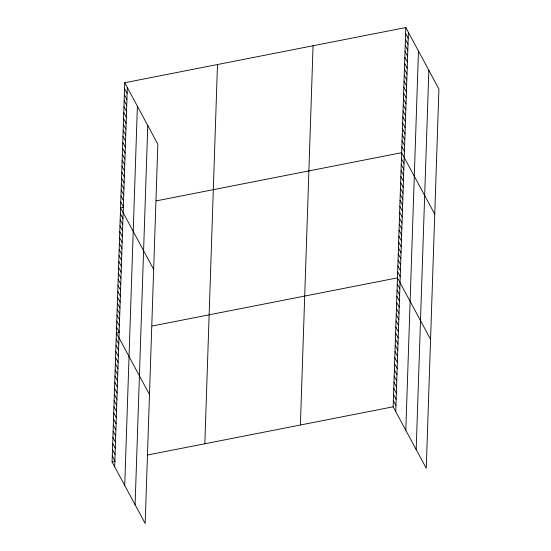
<?xml version="1.0" encoding="UTF-8"?>
<svg xmlns="http://www.w3.org/2000/svg" width="551" height="551" viewBox="0 0 551 551"><rect width="100%" height="100%" fill="white"/><g stroke="black" fill="none" stroke-linecap="round" stroke-linejoin="round"><path stroke-width="0.83" d="M124.74 82.726L157.841 144.204L145.182 523.45L112.08 461.972L124.74 82.726L405.818 27.55L438.92 89.028L426.26 468.274L393.159 406.796L405.818 27.55M114.656 466.766L127.322 87.519M124.733 485.472L137.392 106.226M135.105 504.744L147.771 125.497M204.834 443.769L217.493 64.522M300.405 425.007L313.064 45.761M395.735 411.583L408.401 32.337M405.812 430.29L418.471 51.043M416.184 449.568L428.85 70.321M123.734 207.259L120.559 207.879L153.66 269.356M156.236 200.874L401.638 152.703L434.739 214.174M119.553 332.411L116.385 333.031L149.486 394.509M152.062 326.027L397.464 277.856L430.565 339.326M112.08 461.972L115.249 461.352M147.758 454.968L393.159 406.796M405.619 33.508L408.201 38.301M405.419 39.472L408.002 44.259M405.219 45.43L407.802 50.217M405.026 51.388L407.602 56.174M404.827 57.345L407.403 62.139M404.627 63.31L407.203 68.097M404.427 69.268L407.003 74.054M404.227 75.225L406.803 80.019M404.028 81.183L406.61 85.977M403.828 87.148L406.411 91.934M403.628 93.105L406.211 97.892M403.428 99.063L406.011 103.857M403.236 105.027L405.812 109.814M403.036 110.985L405.612 115.772M402.836 116.943L405.412 121.73M402.636 122.901L405.212 127.694M402.437 128.865L405.013 133.652M402.237 134.823L404.82 139.61M402.037 140.78L404.62 145.574M401.837 146.738L404.42 151.532M401.445 158.66L404.021 163.447M401.245 164.618L403.821 169.412M401.045 170.583L403.621 175.37M400.846 176.54L403.422 181.327M400.646 182.498L403.222 187.285M400.446 188.456L403.029 193.249M400.246 194.42L402.829 199.207M400.047 200.378L402.629 205.165M399.854 206.336L402.43 211.129M399.654 212.3L402.23 217.087M399.454 218.258L402.03 223.045M399.255 224.216L401.831 229.002M399.055 230.173L401.631 234.967M398.855 236.138L401.438 240.925M398.655 242.096L401.238 246.882M398.456 248.053L401.038 252.847M398.256 254.011L400.839 258.805M398.063 259.976L400.639 264.762M397.863 265.933L400.439 270.72M397.664 271.891L400.24 276.685M397.257 283.992L399.84 288.779M397.051 290.136L399.633 294.923M396.851 296.273L399.427 301.06M396.644 302.416L399.22 307.203M396.438 308.553L399.014 313.34M396.231 314.697L398.814 319.484M396.031 320.834L398.607 325.62M395.825 326.97L398.401 331.764M395.618 333.114L398.194 337.901M395.411 339.251L397.994 344.044M395.212 345.394L397.788 350.181M395.005 351.531L397.581 356.325M394.798 357.675L397.374 362.462M394.592 363.812L397.175 368.605M394.385 369.955L396.968 374.742M394.185 376.092L396.761 380.886M393.979 382.236L396.555 387.022M393.772 388.372L396.355 393.166M393.566 394.516L396.148 399.303M393.366 400.653L395.942 405.446M124.54 88.69L127.123 93.477M124.34 94.648L126.923 99.435M124.14 100.606L126.723 105.399M123.947 106.563L126.523 111.357M123.748 112.528L126.324 117.315M123.548 118.486L126.124 123.272M123.348 124.443L125.924 129.237M123.148 130.408L125.724 135.195M122.949 136.366L125.532 141.152M122.749 142.323L125.332 147.11M122.549 148.281L125.132 153.075M122.35 154.246L124.932 159.032M122.157 160.203L124.733 164.99M121.957 166.161L124.533 170.955M121.757 172.119L124.333 176.912M121.557 178.083L124.133 182.87M121.358 184.041L123.934 188.828M121.158 189.999L123.741 194.792M120.958 195.963L123.541 200.75M120.759 201.921L123.341 206.708M120.366 213.836L122.942 218.63M120.166 219.801L122.742 224.588M119.966 225.758L122.542 230.545M119.767 231.716L122.343 236.51M119.567 237.674L122.143 242.468M119.367 243.638L121.95 248.425M119.168 249.596L121.75 254.383M118.968 255.554L121.551 260.347M118.775 261.518L121.351 266.305M118.575 267.476L121.151 272.263M118.375 273.434L120.951 278.221M118.176 279.391L120.752 284.185M117.976 285.356L120.552 290.143M117.776 291.314L120.352 296.101M117.577 297.271L120.159 302.065M117.377 303.236L119.96 308.023M117.177 309.194L119.76 313.98M116.984 315.151L119.56 319.938M116.784 321.109L119.36 325.903M116.585 327.074L119.161 331.86M116.178 339.168L118.761 343.962M115.972 345.312L118.555 350.099M115.772 351.448L118.348 356.242M115.565 357.592L118.141 362.379M115.359 363.729L117.935 368.523M115.152 369.873L117.735 374.659M114.952 376.009L117.528 380.803M114.746 382.153L117.322 386.94M114.539 388.29L117.115 393.083M114.332 394.433L116.915 399.22M114.133 400.57L116.709 405.364M113.926 406.714L116.502 411.501M113.72 412.851L116.295 417.644M113.513 418.994L116.096 423.781M113.306 425.131L115.889 429.925M113.107 431.275L115.682 436.061M112.9 437.411L115.476 442.205M112.693 443.555L115.276 448.342M112.487 449.692L115.069 454.485M112.287 455.835L114.863 460.622"/></g></svg>
